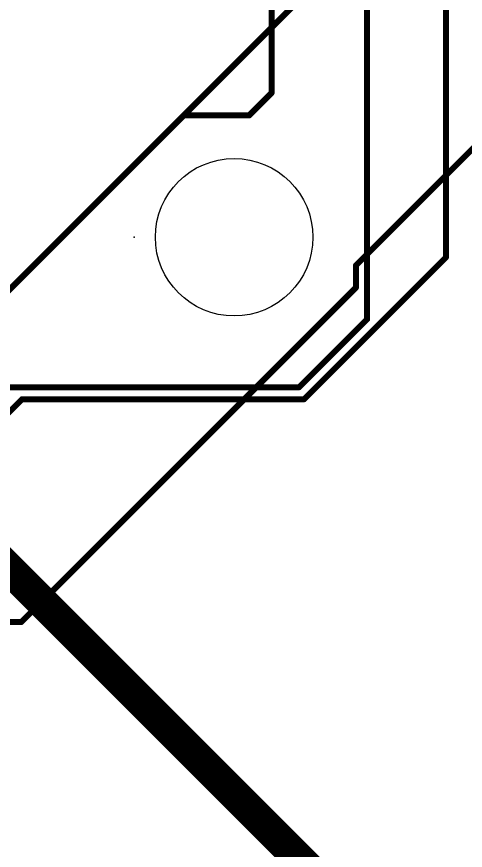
# Model space of a CAD drawing. Extents: x -0.1 to 41.6, y -0.1 to 60.7.
# Drawn here: x 11.1 to 22.49, y 13.51 to 34.69 of the extents above; entities that cross this region are included whole.
import ezdxf

# ---------------------------------------------------------------- set-up
doc = ezdxf.new("R2010")
doc.units = 0
for name, color, linetype in [('1', 12, 'CONTINUOUS'), ('16', 132, 'CONTINUOUS'), ('20', 31, 'CONTINUOUS'), ('23', 53, 'CONTINUOUS')]:
    doc.layers.add(name, color=color, linetype=linetype)

msp = doc.modelspace()

# ---------------------------------------------------------------- linework, layer by layer
at = {"layer": '1'}
for points, const_width in [([(22, 50), (22, 28.5689)], 0.1524), ([(17.575, 48.498), (17.575, 32.7502)], 0.1524), ([(20, 36.2928), (20, 27)], 0.1524), ([(17.575, 32.7502), (17, 32.1752)], 0.1524), ([(15.3412, 32.1752), (10.979, 27.813)], 0.1524), ([(17, 32.1752), (15.3412, 32.1752)], 0.1524), ([(22, 28.5689), (18.3993, 24.9682)], 0.1524), ([(20, 27), (18.273, 25.273)], 0.1524), ([(18.273, 25.273), (9.002, 25.273)], 0.1524), ([(11.2372, 24.9682), (9.002, 22.733)], 0.1524), ([(18.3993, 24.9682), (11.2372, 24.9682)], 0.1524), ([(20.0444, 11.5198), (10.1584, 21.4058)], 0.8128)]:
    msp.add_lwpolyline(points, dxfattribs=dict(at, const_width=const_width))
at = {"layer": '1', "const_width": 0.0762}
for points in [[(17.6019, 32.7233, 1), (17.5481, 32.7771)], [(17.5369, 32.7502, 1), (17.6131, 32.7502)], [(15.3412, 32.2133, 1), (15.3412, 32.1371)], [(15.3681, 32.1483, 1), (15.3142, 32.2021)], [(16.9731, 32.2021, 1), (17.0269, 32.1483)], [(17, 32.1371, 1), (17, 32.2133)], [(21.9619, 28.5689, 1), (22.0381, 28.5689)], [(22.0269, 28.542, 1), (21.9731, 28.5959)], [(19.9619, 27, 1), (20.0381, 27)], [(20.0269, 26.9731, 1), (19.9731, 27.0269)], [(18.2461, 25.2999, 1), (18.2999, 25.2461)], [(18.273, 25.2349, 1), (18.273, 25.3111)], [(11.2372, 25.0063, 1), (11.2372, 24.9301)], [(11.2641, 24.9413, 1), (11.2103, 24.9951)], [(18.3723, 24.9951, 1), (18.4262, 24.9413)], [(18.3993, 24.9301, 1), (18.3993, 25.0063)]]:
    msp.add_lwpolyline(points, format="xyb", dxfattribs=at)
at = {"layer": '16', "const_width": 0.1524}
for points in [[(10.5386, 27.3726), (18.9864, 35.8204)], [(19.7142, 28.3652), (24.242, 32.893)], [(19.7142, 27.8022), (19.7142, 28.3652)], [(11.2224, 19.3104), (19.7142, 27.8022)], [(7.9824, 19.3104), (11.2224, 19.3104)]]:
    msp.add_lwpolyline(points, dxfattribs=at)
at = {"layer": '16', "const_width": 0.0762}
for points in [[(19.7523, 28.3652, 1), (19.6761, 28.3652)], [(19.6873, 28.3921, 1), (19.7411, 28.3383)], [(19.6761, 27.8022, 1), (19.7523, 27.8022)], [(19.7411, 27.7752, 1), (19.6873, 27.8291)], [(11.1955, 19.3373, 1), (11.2494, 19.2835)], [(11.2224, 19.2723, 1), (11.2224, 19.3485)]]:
    msp.add_lwpolyline(points, format="xyb", dxfattribs=at)
at = {"layer": '20'}
msp.add_circle((16.622, 29.083), 2, dxfattribs=at)
at = {"layer": '23'}
msp.add_point((14.082, 29.083), dxfattribs=at)

doc.saveas('drawing.dxf')
